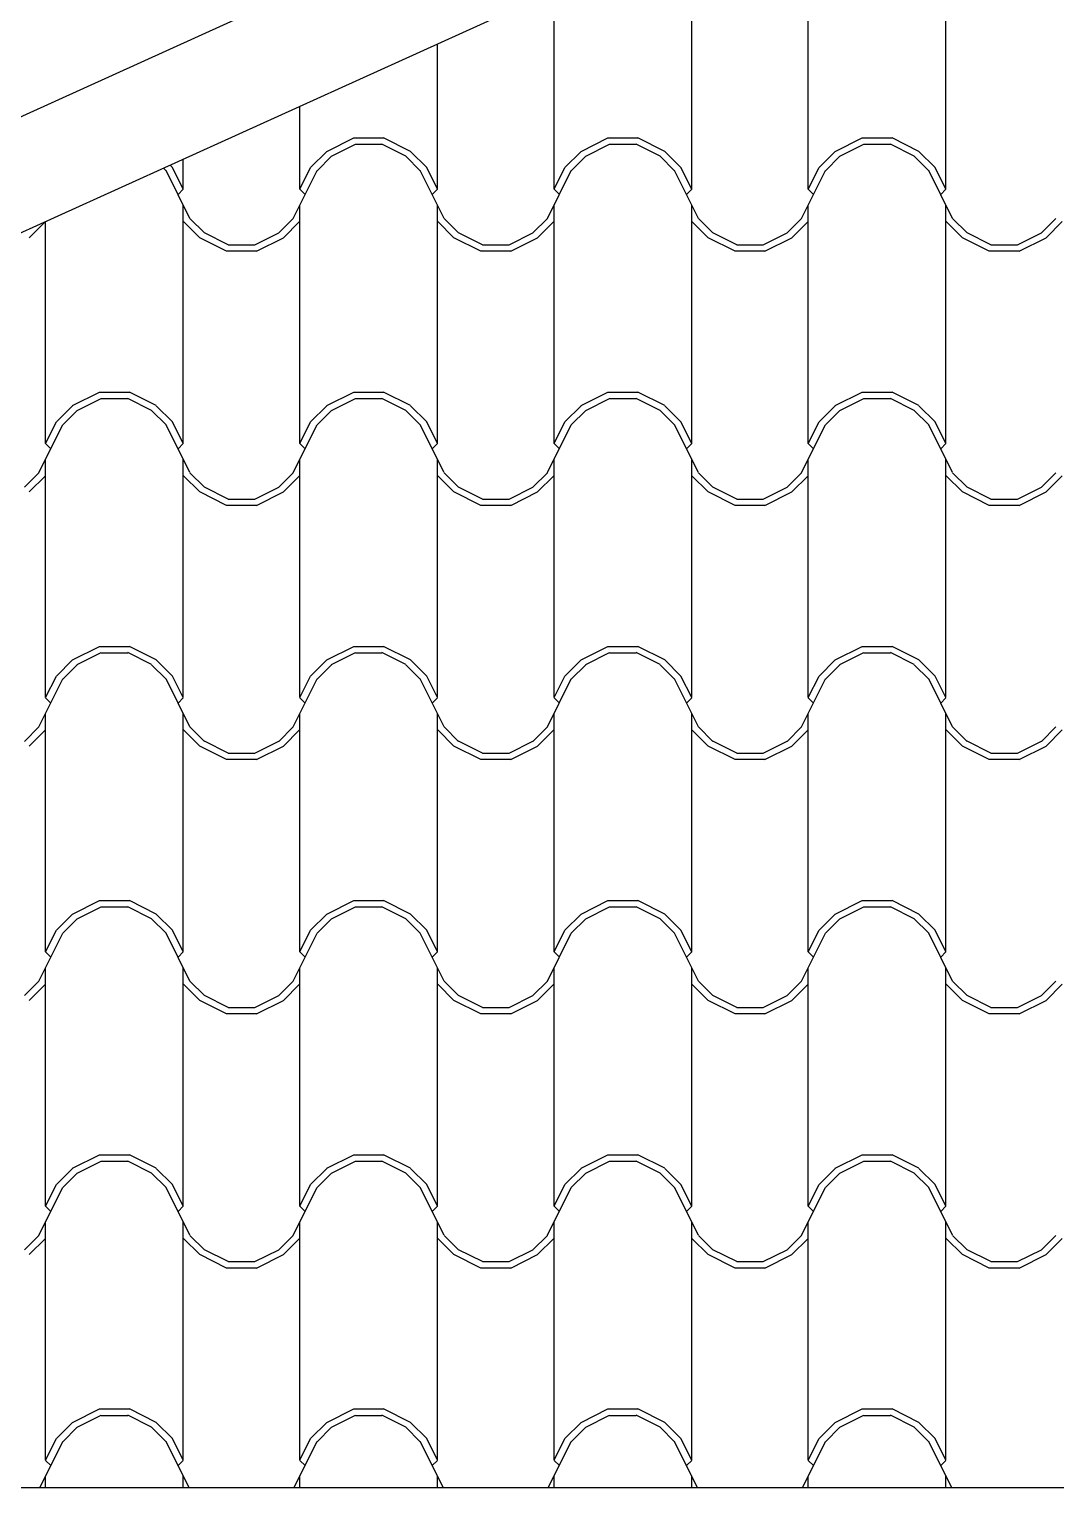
# Model space of a CAD drawing. Extents: x -14.8 to 35.6, y 44.5 to 81.2.
# Drawn here: x -0.241 to 0.729, y 50.193 to 51.57 of the extents above; entities that cross this region are included whole.
import ezdxf

# ---------------------------------------------------------------- set-up
doc = ezdxf.new("R2010")
doc.units = 0
doc.header["$MEASUREMENT"] = 0
doc.layers.add('NUEVO', color=1, linetype='CONTINUOUS')
doc.layers.add('RELLENO', color=7, linetype='CONTINUOUS')

msp = doc.modelspace()

# ---------------------------------------------------------------- linework, layer by layer
at = {"layer": 'NUEVO'}
for p, q in [((1.4227, 52.2452), (-2.9019, 50.284)), ((1.4227, 52.1354), (-2.8606, 50.1929)), ((5.7061, 50.1929), (-2.8606, 50.1929)), ((4.4994, 50.1929), (-2.8606, 50.1929))]:
    msp.add_line(p, q, dxfattribs=at)
at = {"layer": 'RELLENO', "color": 1}
for p, q in [((0.385, 51.4189), (0.385, 51.6439)), ((0.495, 51.4189), (0.495, 51.6439)), ((0.625, 51.4189), (0.625, 51.6439)), ((0.255, 51.4189), (0.255, 51.6058)), ((0.145, 51.4189), (0.145, 51.556)), ((0.015, 51.4189), (0.015, 51.497)), ((0.0405, 51.4546), (0.0659, 51.4673)), ((0.0659, 51.4673), (0.0941, 51.4673)), ((0.1195, 51.4546), (0.0941, 51.4673)), ((0.2805, 51.4546), (0.3059, 51.4673)), ((0.3059, 51.4673), (0.3341, 51.4673)), ((0.3595, 51.4546), (0.3341, 51.4673)), ((0.5205, 51.4546), (0.5459, 51.4673)), ((0.5459, 51.4673), (0.5741, 51.4673)), ((0.5995, 51.4546), (0.5741, 51.4673)), ((0.0252, 51.4393), (0.0405, 51.4545)), ((0.0313, 51.4364), (0.0449, 51.45)), ((0.0449, 51.4501), (0.0675, 51.4614)), ((0.0675, 51.4613), (0.0925, 51.4613)), ((0.1151, 51.4501), (0.0925, 51.4614)), ((0.1287, 51.4364), (0.1151, 51.45)), ((0.1348, 51.4393), (0.1195, 51.4545)), ((0.2652, 51.4393), (0.2805, 51.4545)), ((0.2713, 51.4364), (0.2849, 51.45)), ((0.2849, 51.4501), (0.3075, 51.4614)), ((0.3075, 51.4613), (0.3325, 51.4613)), ((0.3551, 51.4501), (0.3325, 51.4614)), ((0.3687, 51.4364), (0.3551, 51.45)), ((0.3748, 51.4393), (0.3595, 51.4545)), ((0.5052, 51.4393), (0.5205, 51.4545)), ((0.5113, 51.4364), (0.5249, 51.45)), ((0.5249, 51.4501), (0.5475, 51.4614)), ((0.5475, 51.4613), (0.5725, 51.4613)), ((0.5951, 51.4501), (0.5725, 51.4614)), ((0.6087, 51.4364), (0.5951, 51.45)), ((0.6148, 51.4393), (0.5995, 51.4545)), ((-0.1113, 51.4364), (-0.1136, 51.4387)), ((-0.0887, 51.3913), (-0.1113, 51.4365)), ((-0.0887, 51.3913), (-0.1113, 51.4365)), ((-0.1052, 51.4393), (-0.1074, 51.4415)), ((-0.095, 51.4189), (-0.1052, 51.4393)), ((-0.095, 51.4189), (-0.1052, 51.4393)), ((-0.095, 51.4189), (-0.095, 51.4471)), ((0.0087, 51.3913), (0.0313, 51.4365)), ((0.0087, 51.3913), (0.0313, 51.4365)), ((0.015, 51.4189), (0.0252, 51.4393)), ((0.015, 51.4189), (0.0252, 51.4393)), ((0.1513, 51.3913), (0.1287, 51.4365)), ((0.1513, 51.3913), (0.1287, 51.4365)), ((0.145, 51.4189), (0.1348, 51.4393)), ((0.145, 51.4189), (0.1348, 51.4393)), ((0.2487, 51.3913), (0.2713, 51.4365)), ((0.2487, 51.3913), (0.2713, 51.4365)), ((0.255, 51.4189), (0.2652, 51.4393)), ((0.255, 51.4189), (0.2652, 51.4393)), ((0.3913, 51.3913), (0.3687, 51.4365)), ((0.3913, 51.3913), (0.3687, 51.4365)), ((0.385, 51.4189), (0.3748, 51.4393)), ((0.385, 51.4189), (0.3748, 51.4393)), ((0.4887, 51.3913), (0.5113, 51.4365)), ((0.4887, 51.3913), (0.5113, 51.4365)), ((0.495, 51.4189), (0.5052, 51.4393)), ((0.495, 51.4189), (0.5052, 51.4393)), ((0.6313, 51.3913), (0.6087, 51.4365)), ((0.6313, 51.3913), (0.6087, 51.4365)), ((0.625, 51.4189), (0.6148, 51.4393)), ((0.625, 51.4189), (0.6148, 51.4393)), ((-0.1, 51.4138), (-0.095, 51.4188)), ((0.02, 51.4138), (0.015, 51.4188)), ((0.14, 51.4138), (0.145, 51.4188)), ((0.26, 51.4138), (0.255, 51.4188)), ((0.38, 51.4138), (0.385, 51.4188)), ((0.5, 51.4138), (0.495, 51.4188)), ((0.62, 51.4138), (0.625, 51.4188)), ((-0.095, 51.1789), (-0.095, 51.4039)), ((0.015, 51.1789), (0.015, 51.4039)), ((0.145, 51.1789), (0.145, 51.4039)), ((0.255, 51.1789), (0.255, 51.4039)), ((0.385, 51.1789), (0.385, 51.4039)), ((0.495, 51.1789), (0.495, 51.4039)), ((0.625, 51.1789), (0.625, 51.4039)), ((-0.2405, 51.3731), (-0.2258, 51.3878)), ((-0.225, 51.1789), (-0.225, 51.3882)), ((-0.0795, 51.3731), (-0.0948, 51.3884)), ((-0.0751, 51.3776), (-0.0887, 51.3912)), ((-0.0049, 51.3776), (0.0087, 51.3912)), ((-0.0005, 51.3731), (0.0148, 51.3884)), ((0.1605, 51.3731), (0.1452, 51.3884)), ((0.1649, 51.3776), (0.1513, 51.3912)), ((0.2351, 51.3776), (0.2487, 51.3912)), ((0.2395, 51.3731), (0.2548, 51.3884)), ((0.4005, 51.3731), (0.3852, 51.3884)), ((0.4049, 51.3776), (0.3913, 51.3912)), ((0.4751, 51.3776), (0.4887, 51.3912)), ((0.4795, 51.3731), (0.4948, 51.3884)), ((0.6405, 51.3731), (0.6252, 51.3884)), ((0.6449, 51.3776), (0.6313, 51.3912)), ((0.7151, 51.3776), (0.7287, 51.3912)), ((0.7195, 51.3731), (0.7348, 51.3884)), ((-0.0541, 51.3604), (-0.0795, 51.3731)), ((-0.0525, 51.3664), (-0.0751, 51.3777)), ((-0.0275, 51.3664), (-0.0049, 51.3777)), ((-0.0259, 51.3604), (-0.0005, 51.3731)), ((0.1859, 51.3604), (0.1605, 51.3731)), ((0.1875, 51.3664), (0.1649, 51.3777)), ((0.2125, 51.3664), (0.2351, 51.3777)), ((0.2141, 51.3604), (0.2395, 51.3731)), ((0.4259, 51.3604), (0.4005, 51.3731)), ((0.4275, 51.3664), (0.4049, 51.3777)), ((0.4525, 51.3664), (0.4751, 51.3777)), ((0.4541, 51.3604), (0.4795, 51.3731)), ((0.6659, 51.3604), (0.6405, 51.3731)), ((0.6675, 51.3664), (0.6449, 51.3777)), ((0.6925, 51.3664), (0.7151, 51.3777)), ((0.6941, 51.3604), (0.7195, 51.3731)), ((-0.0259, 51.3604), (-0.0541, 51.3604)), ((-0.0525, 51.3664), (-0.0275, 51.3664)), ((0.2141, 51.3604), (0.1859, 51.3604)), ((0.1875, 51.3664), (0.2125, 51.3664)), ((0.4541, 51.3604), (0.4259, 51.3604)), ((0.4275, 51.3664), (0.4525, 51.3664)), ((0.6941, 51.3604), (0.6659, 51.3604)), ((0.6675, 51.3664), (0.6925, 51.3664)), ((-0.1995, 51.2146), (-0.1741, 51.2273)), ((-0.1951, 51.2101), (-0.1725, 51.2214)), ((-0.1741, 51.2273), (-0.1459, 51.2273)), ((-0.1725, 51.2213), (-0.1475, 51.2213)), ((-0.1249, 51.2101), (-0.1475, 51.2214)), ((-0.1205, 51.2146), (-0.1459, 51.2273)), ((0.0405, 51.2146), (0.0659, 51.2273)), ((0.0449, 51.2101), (0.0675, 51.2214)), ((0.0659, 51.2273), (0.0941, 51.2273)), ((0.0675, 51.2213), (0.0925, 51.2213)), ((0.1151, 51.2101), (0.0925, 51.2214)), ((0.1195, 51.2146), (0.0941, 51.2273)), ((0.2805, 51.2146), (0.3059, 51.2273)), ((0.2849, 51.2101), (0.3075, 51.2214)), ((0.3059, 51.2273), (0.3341, 51.2273)), ((0.3075, 51.2213), (0.3325, 51.2213)), ((0.3551, 51.2101), (0.3325, 51.2214)), ((0.3595, 51.2146), (0.3341, 51.2273)), ((0.5205, 51.2146), (0.5459, 51.2273)), ((0.5249, 51.2101), (0.5475, 51.2214)), ((0.5459, 51.2273), (0.5741, 51.2273)), ((0.5475, 51.2213), (0.5725, 51.2213)), ((0.5951, 51.2101), (0.5725, 51.2214)), ((0.5995, 51.2146), (0.5741, 51.2273)), ((-0.2148, 51.1993), (-0.1995, 51.2145)), ((-0.2087, 51.1964), (-0.1951, 51.21)), ((-0.1113, 51.1964), (-0.1249, 51.21)), ((-0.1052, 51.1993), (-0.1205, 51.2145)), ((0.0252, 51.1993), (0.0405, 51.2145)), ((0.0313, 51.1964), (0.0449, 51.21)), ((0.1287, 51.1964), (0.1151, 51.21)), ((0.1348, 51.1993), (0.1195, 51.2145)), ((0.2652, 51.1993), (0.2805, 51.2145)), ((0.2713, 51.1964), (0.2849, 51.21)), ((0.3687, 51.1964), (0.3551, 51.21)), ((0.3748, 51.1993), (0.3595, 51.2145)), ((0.5052, 51.1993), (0.5205, 51.2145)), ((0.5113, 51.1964), (0.5249, 51.21)), ((0.6087, 51.1964), (0.5951, 51.21)), ((0.6148, 51.1993), (0.5995, 51.2145)), ((-0.2313, 51.1513), (-0.2087, 51.1965)), ((-0.2313, 51.1513), (-0.2087, 51.1965)), ((-0.225, 51.1789), (-0.2148, 51.1993)), ((-0.225, 51.1789), (-0.2148, 51.1993)), ((-0.0887, 51.1513), (-0.1113, 51.1965)), ((-0.0887, 51.1513), (-0.1113, 51.1965)), ((-0.095, 51.1789), (-0.1052, 51.1993)), ((-0.095, 51.1789), (-0.1052, 51.1993)), ((0.0087, 51.1513), (0.0313, 51.1965)), ((0.0087, 51.1513), (0.0313, 51.1965)), ((0.015, 51.1789), (0.0252, 51.1993)), ((0.015, 51.1789), (0.0252, 51.1993)), ((0.1513, 51.1513), (0.1287, 51.1965)), ((0.1513, 51.1513), (0.1287, 51.1965)), ((0.145, 51.1789), (0.1348, 51.1993)), ((0.145, 51.1789), (0.1348, 51.1993)), ((0.2487, 51.1513), (0.2713, 51.1965)), ((0.2487, 51.1513), (0.2713, 51.1965)), ((0.255, 51.1789), (0.2652, 51.1993)), ((0.255, 51.1789), (0.2652, 51.1993)), ((0.3913, 51.1513), (0.3687, 51.1965)), ((0.3913, 51.1513), (0.3687, 51.1965)), ((0.385, 51.1789), (0.3748, 51.1993)), ((0.385, 51.1789), (0.3748, 51.1993)), ((0.4887, 51.1513), (0.5113, 51.1965)), ((0.4887, 51.1513), (0.5113, 51.1965)), ((0.495, 51.1789), (0.5052, 51.1993)), ((0.495, 51.1789), (0.5052, 51.1993)), ((0.6313, 51.1513), (0.6087, 51.1965)), ((0.6313, 51.1513), (0.6087, 51.1965)), ((0.625, 51.1789), (0.6148, 51.1993)), ((0.625, 51.1789), (0.6148, 51.1993)), ((-0.22, 51.1738), (-0.225, 51.1788)), ((-0.1, 51.1738), (-0.095, 51.1788)), ((0.02, 51.1738), (0.015, 51.1788)), ((0.14, 51.1738), (0.145, 51.1788)), ((0.26, 51.1738), (0.255, 51.1788)), ((0.38, 51.1738), (0.385, 51.1788)), ((0.5, 51.1738), (0.495, 51.1788)), ((0.62, 51.1738), (0.625, 51.1788)), ((-0.225, 50.9389), (-0.225, 51.1639)), ((-0.095, 50.9389), (-0.095, 51.1639)), ((0.015, 50.9389), (0.015, 51.1639)), ((0.145, 50.9389), (0.145, 51.1639)), ((0.255, 50.9389), (0.255, 51.1639)), ((0.385, 50.9389), (0.385, 51.1639)), ((0.495, 50.9389), (0.495, 51.1639)), ((0.625, 50.9389), (0.625, 51.1639)), ((-0.2449, 51.1376), (-0.2313, 51.1512)), ((-0.2405, 51.1331), (-0.2252, 51.1484)), ((-0.0795, 51.1331), (-0.0948, 51.1484)), ((-0.0751, 51.1376), (-0.0887, 51.1512)), ((-0.0049, 51.1376), (0.0087, 51.1512)), ((-0.0005, 51.1331), (0.0148, 51.1484)), ((0.1605, 51.1331), (0.1452, 51.1484)), ((0.1649, 51.1376), (0.1513, 51.1512)), ((0.2351, 51.1376), (0.2487, 51.1512)), ((0.2395, 51.1331), (0.2548, 51.1484)), ((0.4005, 51.1331), (0.3852, 51.1484)), ((0.4049, 51.1376), (0.3913, 51.1512)), ((0.4751, 51.1376), (0.4887, 51.1512)), ((0.4795, 51.1331), (0.4948, 51.1484)), ((0.6405, 51.1331), (0.6252, 51.1484)), ((0.6449, 51.1376), (0.6313, 51.1512)), ((0.7151, 51.1376), (0.7287, 51.1512)), ((0.7195, 51.1331), (0.7348, 51.1484)), ((-0.0541, 51.1204), (-0.0795, 51.1331)), ((-0.0525, 51.1264), (-0.0751, 51.1377)), ((-0.0275, 51.1264), (-0.0049, 51.1377)), ((-0.0259, 51.1204), (-0.0005, 51.1331)), ((0.1859, 51.1204), (0.1605, 51.1331)), ((0.1875, 51.1264), (0.1649, 51.1377)), ((0.2125, 51.1264), (0.2351, 51.1377)), ((0.2141, 51.1204), (0.2395, 51.1331)), ((0.4259, 51.1204), (0.4005, 51.1331)), ((0.4275, 51.1264), (0.4049, 51.1377)), ((0.4525, 51.1264), (0.4751, 51.1377)), ((0.4541, 51.1204), (0.4795, 51.1331)), ((0.6659, 51.1204), (0.6405, 51.1331)), ((0.6675, 51.1264), (0.6449, 51.1377)), ((0.6925, 51.1264), (0.7151, 51.1377)), ((0.6941, 51.1204), (0.7195, 51.1331)), ((-0.0259, 51.1204), (-0.0541, 51.1204)), ((-0.0525, 51.1264), (-0.0275, 51.1264)), ((0.2141, 51.1204), (0.1859, 51.1204)), ((0.1875, 51.1264), (0.2125, 51.1264)), ((0.4541, 51.1204), (0.4259, 51.1204)), ((0.4275, 51.1264), (0.4525, 51.1264)), ((0.6941, 51.1204), (0.6659, 51.1204)), ((0.6675, 51.1264), (0.6925, 51.1264)), ((-0.1995, 50.9746), (-0.1741, 50.9873)), ((-0.1951, 50.9701), (-0.1725, 50.9814)), ((-0.1741, 50.9873), (-0.1459, 50.9873)), ((-0.1725, 50.9813), (-0.1475, 50.9813)), ((-0.1249, 50.9701), (-0.1475, 50.9814)), ((-0.1205, 50.9746), (-0.1459, 50.9873)), ((0.0405, 50.9746), (0.0659, 50.9873)), ((0.0449, 50.9701), (0.0675, 50.9814)), ((0.0659, 50.9873), (0.0941, 50.9873)), ((0.0675, 50.9813), (0.0925, 50.9813)), ((0.1151, 50.9701), (0.0925, 50.9814)), ((0.1195, 50.9746), (0.0941, 50.9873)), ((0.2805, 50.9746), (0.3059, 50.9873)), ((0.2849, 50.9701), (0.3075, 50.9814)), ((0.3059, 50.9873), (0.3341, 50.9873)), ((0.3075, 50.9813), (0.3325, 50.9813)), ((0.3551, 50.9701), (0.3325, 50.9814)), ((0.3595, 50.9746), (0.3341, 50.9873)), ((0.5205, 50.9746), (0.5459, 50.9873)), ((0.5249, 50.9701), (0.5475, 50.9814)), ((0.5459, 50.9873), (0.5741, 50.9873)), ((0.5475, 50.9813), (0.5725, 50.9813)), ((0.5951, 50.9701), (0.5725, 50.9814)), ((0.5995, 50.9746), (0.5741, 50.9873)), ((-0.2148, 50.9593), (-0.1995, 50.9745)), ((-0.2087, 50.9564), (-0.1951, 50.97)), ((-0.1113, 50.9564), (-0.1249, 50.97)), ((-0.1052, 50.9593), (-0.1205, 50.9745)), ((0.0252, 50.9593), (0.0405, 50.9745)), ((0.0313, 50.9564), (0.0449, 50.97)), ((0.1287, 50.9564), (0.1151, 50.97)), ((0.1348, 50.9593), (0.1195, 50.9745)), ((0.2652, 50.9593), (0.2805, 50.9745)), ((0.2713, 50.9564), (0.2849, 50.97)), ((0.3687, 50.9564), (0.3551, 50.97)), ((0.3748, 50.9593), (0.3595, 50.9745)), ((0.5052, 50.9593), (0.5205, 50.9745)), ((0.5113, 50.9564), (0.5249, 50.97)), ((0.6087, 50.9564), (0.5951, 50.97)), ((0.6148, 50.9593), (0.5995, 50.9745)), ((-0.2313, 50.9113), (-0.2087, 50.9565)), ((-0.2313, 50.9113), (-0.2087, 50.9565)), ((-0.225, 50.9389), (-0.2148, 50.9593)), ((-0.225, 50.9389), (-0.2148, 50.9593)), ((-0.0887, 50.9113), (-0.1113, 50.9565)), ((-0.0887, 50.9113), (-0.1113, 50.9565)), ((-0.095, 50.9389), (-0.1052, 50.9593)), ((-0.095, 50.9389), (-0.1052, 50.9593)), ((0.0087, 50.9113), (0.0313, 50.9565)), ((0.0087, 50.9113), (0.0313, 50.9565)), ((0.015, 50.9389), (0.0252, 50.9593)), ((0.015, 50.9389), (0.0252, 50.9593)), ((0.1513, 50.9113), (0.1287, 50.9565)), ((0.1513, 50.9113), (0.1287, 50.9565)), ((0.145, 50.9389), (0.1348, 50.9593)), ((0.145, 50.9389), (0.1348, 50.9593)), ((0.2487, 50.9113), (0.2713, 50.9565)), ((0.2487, 50.9113), (0.2713, 50.9565)), ((0.255, 50.9389), (0.2652, 50.9593)), ((0.255, 50.9389), (0.2652, 50.9593)), ((0.3913, 50.9113), (0.3687, 50.9565)), ((0.3913, 50.9113), (0.3687, 50.9565)), ((0.385, 50.9389), (0.3748, 50.9593)), ((0.385, 50.9389), (0.3748, 50.9593)), ((0.4887, 50.9113), (0.5113, 50.9565)), ((0.4887, 50.9113), (0.5113, 50.9565)), ((0.495, 50.9389), (0.5052, 50.9593)), ((0.495, 50.9389), (0.5052, 50.9593)), ((0.6313, 50.9113), (0.6087, 50.9565)), ((0.6313, 50.9113), (0.6087, 50.9565)), ((0.625, 50.9389), (0.6148, 50.9593)), ((0.625, 50.9389), (0.6148, 50.9593)), ((-0.22, 50.9338), (-0.225, 50.9388)), ((-0.1, 50.9338), (-0.095, 50.9388)), ((0.02, 50.9338), (0.015, 50.9388)), ((0.14, 50.9338), (0.145, 50.9388)), ((0.26, 50.9338), (0.255, 50.9388)), ((0.38, 50.9338), (0.385, 50.9388)), ((0.5, 50.9338), (0.495, 50.9388)), ((0.62, 50.9338), (0.625, 50.9388)), ((-0.225, 50.6989), (-0.225, 50.9239)), ((-0.095, 50.6989), (-0.095, 50.9239)), ((0.015, 50.6989), (0.015, 50.9239)), ((0.145, 50.6989), (0.145, 50.9239)), ((0.255, 50.6989), (0.255, 50.9239)), ((0.385, 50.6989), (0.385, 50.9239)), ((0.495, 50.6989), (0.495, 50.9239)), ((0.625, 50.6989), (0.625, 50.9239)), ((-0.2449, 50.8976), (-0.2313, 50.9112)), ((-0.2405, 50.8931), (-0.2252, 50.9084)), ((-0.0795, 50.8931), (-0.0948, 50.9084)), ((-0.0751, 50.8976), (-0.0887, 50.9112)), ((-0.0049, 50.8976), (0.0087, 50.9112)), ((-0.0005, 50.8931), (0.0148, 50.9084)), ((0.1605, 50.8931), (0.1452, 50.9084)), ((0.1649, 50.8976), (0.1513, 50.9112)), ((0.2351, 50.8976), (0.2487, 50.9112)), ((0.2395, 50.8931), (0.2548, 50.9084)), ((0.4005, 50.8931), (0.3852, 50.9084)), ((0.4049, 50.8976), (0.3913, 50.9112)), ((0.4751, 50.8976), (0.4887, 50.9112)), ((0.4795, 50.8931), (0.4948, 50.9084)), ((0.6405, 50.8931), (0.6252, 50.9084)), ((0.6449, 50.8976), (0.6313, 50.9112)), ((0.7151, 50.8976), (0.7287, 50.9112)), ((0.7195, 50.8931), (0.7348, 50.9084)), ((-0.0541, 50.8804), (-0.0795, 50.8931)), ((-0.0525, 50.8864), (-0.0751, 50.8977)), ((-0.0525, 50.8864), (-0.0275, 50.8864)), ((-0.0275, 50.8864), (-0.0049, 50.8977)), ((-0.0259, 50.8804), (-0.0005, 50.8931)), ((0.1859, 50.8804), (0.1605, 50.8931)), ((0.1875, 50.8864), (0.1649, 50.8977)), ((0.1875, 50.8864), (0.2125, 50.8864)), ((0.2125, 50.8864), (0.2351, 50.8977)), ((0.2141, 50.8804), (0.2395, 50.8931)), ((0.4259, 50.8804), (0.4005, 50.8931)), ((0.4275, 50.8864), (0.4049, 50.8977)), ((0.4275, 50.8864), (0.4525, 50.8864)), ((0.4525, 50.8864), (0.4751, 50.8977)), ((0.4541, 50.8804), (0.4795, 50.8931)), ((0.6659, 50.8804), (0.6405, 50.8931)), ((0.6675, 50.8864), (0.6449, 50.8977)), ((0.6675, 50.8864), (0.6925, 50.8864)), ((0.6925, 50.8864), (0.7151, 50.8977)), ((0.6941, 50.8804), (0.7195, 50.8931)), ((-0.0259, 50.8804), (-0.0541, 50.8804)), ((0.2141, 50.8804), (0.1859, 50.8804)), ((0.4541, 50.8804), (0.4259, 50.8804)), ((0.6941, 50.8804), (0.6659, 50.8804)), ((-0.1995, 50.7346), (-0.1741, 50.7473)), ((-0.1741, 50.7473), (-0.1459, 50.7473)), ((-0.1205, 50.7346), (-0.1459, 50.7473)), ((0.0405, 50.7346), (0.0659, 50.7473)), ((0.0659, 50.7473), (0.0941, 50.7473)), ((0.1195, 50.7346), (0.0941, 50.7473)), ((0.2805, 50.7346), (0.3059, 50.7473)), ((0.3059, 50.7473), (0.3341, 50.7473)), ((0.3595, 50.7346), (0.3341, 50.7473)), ((0.5205, 50.7346), (0.5459, 50.7473)), ((0.5459, 50.7473), (0.5741, 50.7473)), ((0.5995, 50.7346), (0.5741, 50.7473)), ((-0.2148, 50.7193), (-0.1995, 50.7345)), ((-0.1951, 50.7301), (-0.1725, 50.7414)), ((-0.1725, 50.7413), (-0.1475, 50.7413)), ((-0.1249, 50.7301), (-0.1475, 50.7414)), ((-0.1052, 50.7193), (-0.1205, 50.7345)), ((0.0252, 50.7193), (0.0405, 50.7345)), ((0.0449, 50.7301), (0.0675, 50.7414)), ((0.0675, 50.7413), (0.0925, 50.7413)), ((0.1151, 50.7301), (0.0925, 50.7414)), ((0.1348, 50.7193), (0.1195, 50.7345)), ((0.2652, 50.7193), (0.2805, 50.7345)), ((0.2849, 50.7301), (0.3075, 50.7414)), ((0.3075, 50.7413), (0.3325, 50.7413)), ((0.3551, 50.7301), (0.3325, 50.7414)), ((0.3748, 50.7193), (0.3595, 50.7345)), ((0.5052, 50.7193), (0.5205, 50.7345)), ((0.5249, 50.7301), (0.5475, 50.7414)), ((0.5475, 50.7413), (0.5725, 50.7413)), ((0.5951, 50.7301), (0.5725, 50.7414)), ((0.6148, 50.7193), (0.5995, 50.7345)), ((-0.225, 50.6989), (-0.2148, 50.7193)), ((-0.225, 50.6989), (-0.2148, 50.7193)), ((-0.2087, 50.7164), (-0.1951, 50.73)), ((-0.1113, 50.7164), (-0.1249, 50.73)), ((-0.095, 50.6989), (-0.1052, 50.7193)), ((-0.095, 50.6989), (-0.1052, 50.7193)), ((0.015, 50.6989), (0.0252, 50.7193)), ((0.015, 50.6989), (0.0252, 50.7193)), ((0.0313, 50.7164), (0.0449, 50.73)), ((0.1287, 50.7164), (0.1151, 50.73)), ((0.145, 50.6989), (0.1348, 50.7193)), ((0.145, 50.6989), (0.1348, 50.7193)), ((0.255, 50.6989), (0.2652, 50.7193)), ((0.255, 50.6989), (0.2652, 50.7193)), ((0.2713, 50.7164), (0.2849, 50.73)), ((0.3687, 50.7164), (0.3551, 50.73)), ((0.385, 50.6989), (0.3748, 50.7193)), ((0.385, 50.6989), (0.3748, 50.7193)), ((0.495, 50.6989), (0.5052, 50.7193)), ((0.495, 50.6989), (0.5052, 50.7193)), ((0.5113, 50.7164), (0.5249, 50.73)), ((0.6087, 50.7164), (0.5951, 50.73)), ((0.625, 50.6989), (0.6148, 50.7193)), ((0.625, 50.6989), (0.6148, 50.7193)), ((-0.2313, 50.6713), (-0.2087, 50.7165)), ((-0.2313, 50.6713), (-0.2087, 50.7165)), ((-0.0887, 50.6713), (-0.1113, 50.7165)), ((-0.0887, 50.6713), (-0.1113, 50.7165)), ((0.0087, 50.6713), (0.0313, 50.7165)), ((0.0087, 50.6713), (0.0313, 50.7165)), ((0.1513, 50.6713), (0.1287, 50.7165)), ((0.1513, 50.6713), (0.1287, 50.7165)), ((0.2487, 50.6713), (0.2713, 50.7165)), ((0.2487, 50.6713), (0.2713, 50.7165)), ((0.3913, 50.6713), (0.3687, 50.7165)), ((0.3913, 50.6713), (0.3687, 50.7165)), ((0.4887, 50.6713), (0.5113, 50.7165)), ((0.4887, 50.6713), (0.5113, 50.7165)), ((0.6313, 50.6713), (0.6087, 50.7165)), ((0.6313, 50.6713), (0.6087, 50.7165)), ((-0.22, 50.6938), (-0.225, 50.6988)), ((-0.1, 50.6938), (-0.095, 50.6988)), ((0.02, 50.6938), (0.015, 50.6988)), ((0.14, 50.6938), (0.145, 50.6988)), ((0.26, 50.6938), (0.255, 50.6988)), ((0.38, 50.6938), (0.385, 50.6988)), ((0.5, 50.6938), (0.495, 50.6988)), ((0.62, 50.6938), (0.625, 50.6988)), ((-0.225, 50.4589), (-0.225, 50.6839)), ((-0.095, 50.4589), (-0.095, 50.6839)), ((0.015, 50.4589), (0.015, 50.6839)), ((0.145, 50.4589), (0.145, 50.6839)), ((0.255, 50.4589), (0.255, 50.6839)), ((0.385, 50.4589), (0.385, 50.6839)), ((0.495, 50.4589), (0.495, 50.6839)), ((0.625, 50.4589), (0.625, 50.6839)), ((-0.2449, 50.6576), (-0.2313, 50.6712)), ((-0.2405, 50.6531), (-0.2252, 50.6684)), ((-0.0795, 50.6531), (-0.0948, 50.6684)), ((-0.0751, 50.6576), (-0.0887, 50.6712)), ((-0.0049, 50.6576), (0.0087, 50.6712)), ((-0.0005, 50.6531), (0.0148, 50.6684)), ((0.1605, 50.6531), (0.1452, 50.6684)), ((0.1649, 50.6576), (0.1513, 50.6712)), ((0.2351, 50.6576), (0.2487, 50.6712)), ((0.2395, 50.6531), (0.2548, 50.6684)), ((0.4005, 50.6531), (0.3852, 50.6684)), ((0.4049, 50.6576), (0.3913, 50.6712)), ((0.4751, 50.6576), (0.4887, 50.6712)), ((0.4795, 50.6531), (0.4948, 50.6684)), ((0.6405, 50.6531), (0.6252, 50.6684)), ((0.6449, 50.6576), (0.6313, 50.6712)), ((0.7151, 50.6576), (0.7287, 50.6712)), ((0.7195, 50.6531), (0.7348, 50.6684)), ((-0.0541, 50.6404), (-0.0795, 50.6531)), ((-0.0525, 50.6464), (-0.0751, 50.6577)), ((-0.0275, 50.6464), (-0.0049, 50.6577)), ((-0.0259, 50.6404), (-0.0005, 50.6531)), ((0.1859, 50.6404), (0.1605, 50.6531)), ((0.1875, 50.6464), (0.1649, 50.6577)), ((0.2125, 50.6464), (0.2351, 50.6577)), ((0.2141, 50.6404), (0.2395, 50.6531)), ((0.4259, 50.6404), (0.4005, 50.6531)), ((0.4275, 50.6464), (0.4049, 50.6577)), ((0.4525, 50.6464), (0.4751, 50.6577)), ((0.4541, 50.6404), (0.4795, 50.6531)), ((0.6659, 50.6404), (0.6405, 50.6531)), ((0.6675, 50.6464), (0.6449, 50.6577)), ((0.6925, 50.6464), (0.7151, 50.6577)), ((0.6941, 50.6404), (0.7195, 50.6531)), ((-0.0259, 50.6404), (-0.0541, 50.6404)), ((-0.0525, 50.6464), (-0.0275, 50.6464)), ((0.2141, 50.6404), (0.1859, 50.6404)), ((0.1875, 50.6464), (0.2125, 50.6464)), ((0.4541, 50.6404), (0.4259, 50.6404)), ((0.4275, 50.6464), (0.4525, 50.6464)), ((0.6941, 50.6404), (0.6659, 50.6404)), ((0.6675, 50.6464), (0.6925, 50.6464)), ((-0.1995, 50.4946), (-0.1741, 50.5073)), ((-0.1951, 50.4901), (-0.1725, 50.5014)), ((-0.1741, 50.5073), (-0.1459, 50.5073)), ((-0.1725, 50.5013), (-0.1475, 50.5013)), ((-0.1249, 50.4901), (-0.1475, 50.5014)), ((-0.1205, 50.4946), (-0.1459, 50.5073)), ((0.0405, 50.4946), (0.0659, 50.5073)), ((0.0449, 50.4901), (0.0675, 50.5014)), ((0.0659, 50.5073), (0.0941, 50.5073)), ((0.0675, 50.5013), (0.0925, 50.5013)), ((0.1151, 50.4901), (0.0925, 50.5014)), ((0.1195, 50.4946), (0.0941, 50.5073)), ((0.2805, 50.4946), (0.3059, 50.5073)), ((0.2849, 50.4901), (0.3075, 50.5014)), ((0.3059, 50.5073), (0.3341, 50.5073)), ((0.3075, 50.5013), (0.3325, 50.5013)), ((0.3551, 50.4901), (0.3325, 50.5014)), ((0.3595, 50.4946), (0.3341, 50.5073)), ((0.5205, 50.4946), (0.5459, 50.5073)), ((0.5249, 50.4901), (0.5475, 50.5014)), ((0.5459, 50.5073), (0.5741, 50.5073)), ((0.5475, 50.5013), (0.5725, 50.5013)), ((0.5951, 50.4901), (0.5725, 50.5014)), ((0.5995, 50.4946), (0.5741, 50.5073)), ((-0.2148, 50.4793), (-0.1995, 50.4945)), ((-0.2087, 50.4764), (-0.1951, 50.49)), ((-0.1113, 50.4764), (-0.1249, 50.49)), ((-0.1052, 50.4793), (-0.1205, 50.4945)), ((0.0252, 50.4793), (0.0405, 50.4945)), ((0.0313, 50.4764), (0.0449, 50.49)), ((0.1287, 50.4764), (0.1151, 50.49)), ((0.1348, 50.4793), (0.1195, 50.4945)), ((0.2652, 50.4793), (0.2805, 50.4945)), ((0.2713, 50.4764), (0.2849, 50.49)), ((0.3687, 50.4764), (0.3551, 50.49)), ((0.3748, 50.4793), (0.3595, 50.4945)), ((0.5052, 50.4793), (0.5205, 50.4945)), ((0.5113, 50.4764), (0.5249, 50.49)), ((0.6087, 50.4764), (0.5951, 50.49)), ((0.6148, 50.4793), (0.5995, 50.4945)), ((-0.2313, 50.4313), (-0.2087, 50.4765)), ((-0.2313, 50.4313), (-0.2087, 50.4765)), ((-0.225, 50.4589), (-0.2148, 50.4793)), ((-0.225, 50.4589), (-0.2148, 50.4793)), ((-0.0887, 50.4313), (-0.1113, 50.4765)), ((-0.0887, 50.4313), (-0.1113, 50.4765)), ((-0.095, 50.4589), (-0.1052, 50.4793)), ((-0.095, 50.4589), (-0.1052, 50.4793)), ((0.0087, 50.4313), (0.0313, 50.4765)), ((0.0087, 50.4313), (0.0313, 50.4765)), ((0.015, 50.4589), (0.0252, 50.4793)), ((0.015, 50.4589), (0.0252, 50.4793)), ((0.1513, 50.4313), (0.1287, 50.4765)), ((0.1513, 50.4313), (0.1287, 50.4765)), ((0.145, 50.4589), (0.1348, 50.4793)), ((0.145, 50.4589), (0.1348, 50.4793)), ((0.2487, 50.4313), (0.2713, 50.4765)), ((0.2487, 50.4313), (0.2713, 50.4765)), ((0.255, 50.4589), (0.2652, 50.4793)), ((0.255, 50.4589), (0.2652, 50.4793)), ((0.3913, 50.4313), (0.3687, 50.4765)), ((0.3913, 50.4313), (0.3687, 50.4765)), ((0.385, 50.4589), (0.3748, 50.4793)), ((0.385, 50.4589), (0.3748, 50.4793)), ((0.4887, 50.4313), (0.5113, 50.4765)), ((0.4887, 50.4313), (0.5113, 50.4765)), ((0.495, 50.4589), (0.5052, 50.4793)), ((0.495, 50.4589), (0.5052, 50.4793)), ((0.6313, 50.4313), (0.6087, 50.4765)), ((0.6313, 50.4313), (0.6087, 50.4765)), ((0.625, 50.4589), (0.6148, 50.4793)), ((0.625, 50.4589), (0.6148, 50.4793)), ((-0.22, 50.4538), (-0.225, 50.4588)), ((-0.1, 50.4538), (-0.095, 50.4588)), ((0.02, 50.4538), (0.015, 50.4588)), ((0.14, 50.4538), (0.145, 50.4588)), ((0.26, 50.4538), (0.255, 50.4588)), ((0.38, 50.4538), (0.385, 50.4588)), ((0.5, 50.4538), (0.495, 50.4588)), ((0.62, 50.4538), (0.625, 50.4588)), ((-0.225, 50.2189), (-0.225, 50.4439)), ((-0.095, 50.2189), (-0.095, 50.4439)), ((0.015, 50.2189), (0.015, 50.4439)), ((0.145, 50.2189), (0.145, 50.4439)), ((0.255, 50.2189), (0.255, 50.4439)), ((0.385, 50.2189), (0.385, 50.4439)), ((0.495, 50.2189), (0.495, 50.4439)), ((0.625, 50.2189), (0.625, 50.4439)), ((-0.2449, 50.4176), (-0.2313, 50.4312)), ((-0.0751, 50.4176), (-0.0887, 50.4312)), ((-0.0049, 50.4176), (0.0087, 50.4312)), ((0.1649, 50.4176), (0.1513, 50.4312)), ((0.2351, 50.4176), (0.2487, 50.4312)), ((0.4049, 50.4176), (0.3913, 50.4312)), ((0.4751, 50.4176), (0.4887, 50.4312)), ((0.6449, 50.4176), (0.6313, 50.4312)), ((0.7151, 50.4176), (0.7287, 50.4312)), ((-0.2405, 50.4131), (-0.2252, 50.4284)), ((-0.0795, 50.4131), (-0.0948, 50.4284)), ((-0.0525, 50.4064), (-0.0751, 50.4177)), ((-0.0275, 50.4064), (-0.0049, 50.4177)), ((-0.0005, 50.4131), (0.0148, 50.4284)), ((0.1605, 50.4131), (0.1452, 50.4284)), ((0.1875, 50.4064), (0.1649, 50.4177)), ((0.2125, 50.4064), (0.2351, 50.4177)), ((0.2395, 50.4131), (0.2548, 50.4284)), ((0.4005, 50.4131), (0.3852, 50.4284)), ((0.4275, 50.4064), (0.4049, 50.4177)), ((0.4525, 50.4064), (0.4751, 50.4177)), ((0.4795, 50.4131), (0.4948, 50.4284)), ((0.6405, 50.4131), (0.6252, 50.4284)), ((0.6675, 50.4064), (0.6449, 50.4177)), ((0.6925, 50.4064), (0.7151, 50.4177)), ((0.7195, 50.4131), (0.7348, 50.4284)), ((-0.0541, 50.4004), (-0.0795, 50.4131)), ((-0.0525, 50.4064), (-0.0275, 50.4064)), ((-0.0259, 50.4004), (-0.0005, 50.4131)), ((0.1859, 50.4004), (0.1605, 50.4131)), ((0.1875, 50.4064), (0.2125, 50.4064)), ((0.2141, 50.4004), (0.2395, 50.4131)), ((0.4259, 50.4004), (0.4005, 50.4131)), ((0.4275, 50.4064), (0.4525, 50.4064)), ((0.4541, 50.4004), (0.4795, 50.4131)), ((0.6659, 50.4004), (0.6405, 50.4131)), ((0.6675, 50.4064), (0.6925, 50.4064)), ((0.6941, 50.4004), (0.7195, 50.4131)), ((-0.0259, 50.4004), (-0.0541, 50.4004)), ((0.2141, 50.4004), (0.1859, 50.4004)), ((0.4541, 50.4004), (0.4259, 50.4004)), ((0.6941, 50.4004), (0.6659, 50.4004)), ((-0.1995, 50.2546), (-0.1741, 50.2673)), ((-0.1741, 50.2673), (-0.1459, 50.2673)), ((-0.1205, 50.2546), (-0.1459, 50.2673)), ((0.0405, 50.2546), (0.0659, 50.2673)), ((0.0659, 50.2673), (0.0941, 50.2673)), ((0.1195, 50.2546), (0.0941, 50.2673)), ((0.2805, 50.2546), (0.3059, 50.2673)), ((0.3059, 50.2673), (0.3341, 50.2673)), ((0.3595, 50.2546), (0.3341, 50.2673)), ((0.5205, 50.2546), (0.5459, 50.2673)), ((0.5459, 50.2673), (0.5741, 50.2673)), ((0.5995, 50.2546), (0.5741, 50.2673)), ((-0.2148, 50.2393), (-0.1995, 50.2545)), ((-0.1951, 50.2501), (-0.1725, 50.2614)), ((-0.1725, 50.2613), (-0.1475, 50.2613)), ((-0.1249, 50.2501), (-0.1475, 50.2614)), ((-0.1052, 50.2393), (-0.1205, 50.2545)), ((0.0252, 50.2393), (0.0405, 50.2545)), ((0.0449, 50.2501), (0.0675, 50.2614)), ((0.0675, 50.2613), (0.0925, 50.2613)), ((0.1151, 50.2501), (0.0925, 50.2614)), ((0.1348, 50.2393), (0.1195, 50.2545)), ((0.2652, 50.2393), (0.2805, 50.2545)), ((0.2849, 50.2501), (0.3075, 50.2614)), ((0.3075, 50.2613), (0.3325, 50.2613)), ((0.3551, 50.2501), (0.3325, 50.2614)), ((0.3748, 50.2393), (0.3595, 50.2545)), ((0.5052, 50.2393), (0.5205, 50.2545)), ((0.5249, 50.2501), (0.5475, 50.2614)), ((0.5475, 50.2613), (0.5725, 50.2613)), ((0.5951, 50.2501), (0.5725, 50.2614)), ((0.6148, 50.2393), (0.5995, 50.2545)), ((-0.225, 50.2189), (-0.2148, 50.2393)), ((-0.225, 50.2189), (-0.2148, 50.2393)), ((-0.2087, 50.2364), (-0.1951, 50.25)), ((-0.1113, 50.2364), (-0.1249, 50.25)), ((-0.095, 50.2189), (-0.1052, 50.2393)), ((-0.095, 50.2189), (-0.1052, 50.2393)), ((0.015, 50.2189), (0.0252, 50.2393)), ((0.015, 50.2189), (0.0252, 50.2393)), ((0.0313, 50.2364), (0.0449, 50.25)), ((0.1287, 50.2364), (0.1151, 50.25)), ((0.145, 50.2189), (0.1348, 50.2393)), ((0.145, 50.2189), (0.1348, 50.2393)), ((0.255, 50.2189), (0.2652, 50.2393)), ((0.255, 50.2189), (0.2652, 50.2393)), ((0.2713, 50.2364), (0.2849, 50.25)), ((0.3687, 50.2364), (0.3551, 50.25)), ((0.385, 50.2189), (0.3748, 50.2393)), ((0.385, 50.2189), (0.3748, 50.2393)), ((0.495, 50.2189), (0.5052, 50.2393)), ((0.495, 50.2189), (0.5052, 50.2393)), ((0.5113, 50.2364), (0.5249, 50.25)), ((0.6087, 50.2364), (0.5951, 50.25)), ((0.625, 50.2189), (0.6148, 50.2393)), ((0.625, 50.2189), (0.6148, 50.2393)), ((-0.2305, 50.1929), (-0.2087, 50.2365)), ((-0.2305, 50.1929), (-0.2087, 50.2365)), ((-0.0895, 50.1929), (-0.1113, 50.2365)), ((-0.0895, 50.1929), (-0.1113, 50.2365)), ((0.0095, 50.1929), (0.0313, 50.2365)), ((0.0095, 50.1929), (0.0313, 50.2365)), ((0.1505, 50.1929), (0.1287, 50.2365)), ((0.1505, 50.1929), (0.1287, 50.2365)), ((0.2495, 50.1929), (0.2713, 50.2365)), ((0.2495, 50.1929), (0.2713, 50.2365)), ((0.3905, 50.1929), (0.3687, 50.2365)), ((0.3905, 50.1929), (0.3687, 50.2365)), ((0.4895, 50.1929), (0.5113, 50.2365)), ((0.4895, 50.1929), (0.5113, 50.2365)), ((0.6305, 50.1929), (0.6087, 50.2365)), ((0.6305, 50.1929), (0.6087, 50.2365)), ((-0.22, 50.2138), (-0.225, 50.2188)), ((-0.1, 50.2138), (-0.095, 50.2188)), ((0.02, 50.2138), (0.015, 50.2188)), ((0.14, 50.2138), (0.145, 50.2188)), ((0.26, 50.2138), (0.255, 50.2188)), ((0.38, 50.2138), (0.385, 50.2188)), ((0.5, 50.2138), (0.495, 50.2188)), ((0.62, 50.2138), (0.625, 50.2188)), ((-0.225, 50.1929), (-0.225, 50.2039)), ((-0.095, 50.1929), (-0.095, 50.2039)), ((0.015, 50.1929), (0.015, 50.2039)), ((0.145, 50.1929), (0.145, 50.2039)), ((0.255, 50.1929), (0.255, 50.2039)), ((0.385, 50.1929), (0.385, 50.2039)), ((0.495, 50.1929), (0.495, 50.2039)), ((0.625, 50.1929), (0.625, 50.2039))]:
    msp.add_line(p, q, dxfattribs=at)

doc.saveas('drawing.dxf')
